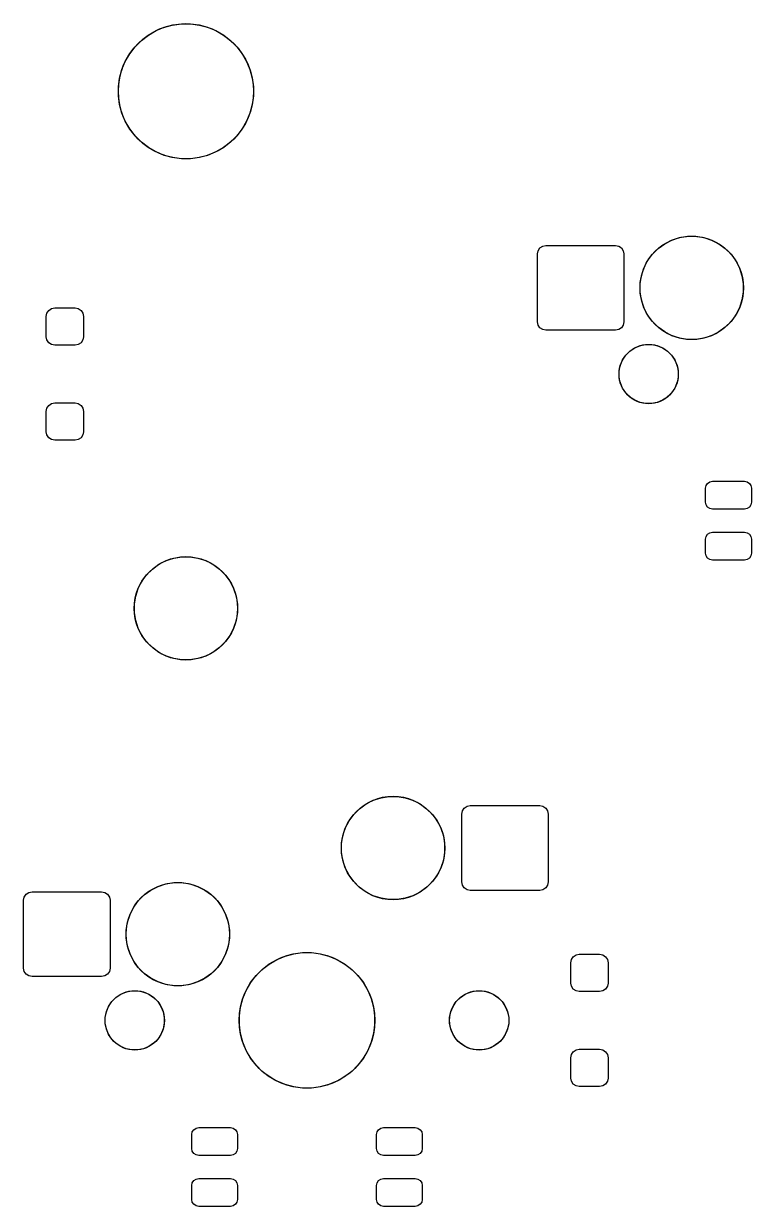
# Model space of a CAD drawing. Header units: millimetres. Extents: x 21 to 415, y -164 to -17.
# Drawn here: x 48.43 to 69.9, y -160.76 to -125.9 of the extents above; entities that cross this region are included whole.
import ezdxf

# ---------------------------------------------------------------- set-up
doc = ezdxf.new("R2010")
doc.units = ezdxf.units.MM
doc.layers.add('B.Mask', color=4, linetype='CONTINUOUS', true_color=0x02ffee)

msp = doc.modelspace()

# ---------------------------------------------------------------- linework, layer by layer
at = {"layer": 'B.Mask', "linetype": 'CONTINUOUS'}
for p, q in [((52.111624, -126.239633), (52.337496, -126.109225)), ((52.337496, -126.109225), (52.578457, -126.009416)), ((52.578457, -126.009416), (52.830384, -125.941912)), ((52.830384, -125.941912), (53.088968, -125.907869)), ((53.088968, -125.907869), (53.349782, -125.907869)), ((53.349782, -125.907869), (53.608366, -125.941912)), ((53.608366, -125.941912), (53.860293, -126.009416)), ((53.860293, -126.009416), (54.101254, -126.109225)), ((54.101254, -126.109225), (54.327126, -126.239633)), ((51.720282, -126.58283), (51.904705, -126.398407)), ((51.904705, -126.398407), (52.111624, -126.239633)), ((54.327126, -126.239633), (54.534045, -126.398407)), ((54.534045, -126.398407), (54.718468, -126.58283)), ((51.4311, -127.015621), (51.561508, -126.789749)), ((51.561508, -126.789749), (51.720282, -126.58283)), ((54.718468, -126.58283), (54.877242, -126.789749)), ((54.877242, -126.789749), (55.00765, -127.015621)), ((51.331291, -127.256582), (51.4311, -127.015621)), ((55.00765, -127.015621), (55.107459, -127.256582)), ((51.229744, -127.767093), (51.263787, -127.508509)), ((51.263787, -127.508509), (51.331291, -127.256582)), ((55.107459, -127.256582), (55.174963, -127.508509)), ((55.174963, -127.508509), (55.209006, -127.767093)), ((51.229744, -128.027907), (51.229744, -127.767093)), ((55.209006, -127.767093), (55.209006, -128.027907)), ((51.263787, -128.286491), (51.229744, -128.027907)), ((55.209006, -128.027907), (55.174963, -128.286491)), ((51.331291, -128.538418), (51.263787, -128.286491)), ((51.4311, -128.779379), (51.331291, -128.538418)), ((55.107459, -128.538418), (55.00765, -128.779379)), ((55.174963, -128.286491), (55.107459, -128.538418)), ((51.561508, -129.005251), (51.4311, -128.779379)), ((55.00765, -128.779379), (54.877242, -129.005251)), ((51.720282, -129.21217), (51.561508, -129.005251)), ((51.904705, -129.396593), (51.720282, -129.21217)), ((54.718468, -129.21217), (54.534045, -129.396593)), ((54.877242, -129.005251), (54.718468, -129.21217)), ((52.111624, -129.555367), (51.904705, -129.396593)), ((52.337496, -129.685775), (52.111624, -129.555367)), ((54.327126, -129.555367), (54.101254, -129.685775)), ((54.534045, -129.396593), (54.327126, -129.555367)), ((52.578457, -129.785584), (52.337496, -129.685775)), ((52.830384, -129.853088), (52.578457, -129.785584)), ((53.088968, -129.887131), (52.830384, -129.853088)), ((53.349782, -129.887131), (53.088968, -129.887131)), ((53.608366, -129.853088), (53.349782, -129.887131)), ((53.860293, -129.785584), (53.608366, -129.853088)), ((54.101254, -129.685775), (53.860293, -129.785584)), ((63.665098, -132.515098), (63.746204, -132.460905)), ((63.746204, -132.460905), (63.841875, -132.441875)), ((63.841875, -132.441875), (65.891875, -132.441875)), ((65.891875, -132.441875), (65.987546, -132.460905)), ((65.987546, -132.460905), (66.068652, -132.515098)), ((67.151467, -132.532256), (67.345065, -132.391599)), ((67.345065, -132.391599), (67.558283, -132.282959)), ((67.558283, -132.282959), (67.785871, -132.209011)), ((67.785871, -132.209011), (68.022225, -132.171576)), ((68.022225, -132.171576), (68.261525, -132.171576)), ((68.261525, -132.171576), (68.497879, -132.209011)), ((68.497879, -132.209011), (68.725467, -132.282959)), ((68.725467, -132.282959), (68.938685, -132.391599)), ((68.938685, -132.391599), (69.132283, -132.532256)), ((63.591875, -132.691875), (63.610905, -132.596204)), ((63.591875, -134.691875), (63.591875, -132.691875)), ((63.610905, -132.596204), (63.665098, -132.515098)), ((66.068652, -132.515098), (66.122845, -132.596204)), ((66.122845, -132.596204), (66.141875, -132.691875)), ((66.141875, -132.691875), (66.141875, -134.691875)), ((66.841599, -132.895065), (66.982256, -132.701467)), ((66.982256, -132.701467), (67.151467, -132.532256)), ((69.132283, -132.532256), (69.301494, -132.701467)), ((69.301494, -132.701467), (69.442151, -132.895065)), ((66.659011, -133.335871), (66.732959, -133.108283)), ((66.732959, -133.108283), (66.841599, -132.895065)), ((69.442151, -132.895065), (69.550791, -133.108283)), ((69.550791, -133.108283), (69.624739, -133.335871)), ((66.621576, -133.572225), (66.659011, -133.335871)), ((69.624739, -133.335871), (69.662174, -133.572225)), ((66.621576, -133.811525), (66.621576, -133.572225)), ((66.659011, -134.047879), (66.621576, -133.811525)), ((69.662174, -133.811525), (69.624739, -134.047879)), ((69.662174, -133.572225), (69.662174, -133.811525)), ((66.732959, -134.275467), (66.659011, -134.047879)), ((69.624739, -134.047879), (69.550791, -134.275467)), ((49.0975, -134.531875), (49.11653, -134.436204)), ((49.0975, -135.131875), (49.0975, -134.531875)), ((49.11653, -134.436204), (49.170723, -134.355098)), ((49.170723, -134.355098), (49.251829, -134.300905)), ((49.251829, -134.300905), (49.3475, -134.281875)), ((49.3475, -134.281875), (49.9475, -134.281875)), ((49.9475, -134.281875), (50.043171, -134.300905)), ((50.043171, -134.300905), (50.124277, -134.355098)), ((50.124277, -134.355098), (50.17847, -134.436204)), ((50.17847, -134.436204), (50.1975, -134.531875)), ((50.1975, -134.531875), (50.1975, -135.131875)), ((66.841599, -134.488685), (66.732959, -134.275467)), ((66.982256, -134.682283), (66.841599, -134.488685)), ((69.442151, -134.488685), (69.301494, -134.682283)), ((69.550791, -134.275467), (69.442151, -134.488685)), ((63.610905, -134.787546), (63.591875, -134.691875)), ((63.665098, -134.868652), (63.610905, -134.787546)), ((63.746204, -134.922845), (63.665098, -134.868652)), ((66.068652, -134.868652), (65.987546, -134.922845)), ((66.122845, -134.787546), (66.068652, -134.868652)), ((66.141875, -134.691875), (66.122845, -134.787546)), ((67.151467, -134.851494), (66.982256, -134.682283)), ((67.345065, -134.992151), (67.151467, -134.851494)), ((69.132283, -134.851494), (68.938685, -134.992151)), ((69.301494, -134.682283), (69.132283, -134.851494)), ((49.11653, -135.227546), (49.0975, -135.131875)), ((49.170723, -135.308652), (49.11653, -135.227546)), ((50.17847, -135.227546), (50.124277, -135.308652)), ((50.1975, -135.131875), (50.17847, -135.227546)), ((63.841875, -134.941875), (63.746204, -134.922845)), ((65.891875, -134.941875), (63.841875, -134.941875)), ((65.987546, -134.922845), (65.891875, -134.941875)), ((67.558283, -135.100791), (67.345065, -134.992151)), ((67.785871, -135.174739), (67.558283, -135.100791)), ((68.022225, -135.212174), (67.785871, -135.174739)), ((68.261525, -135.212174), (68.022225, -135.212174)), ((68.497879, -135.174739), (68.261525, -135.212174)), ((68.725467, -135.100791), (68.497879, -135.174739)), ((68.938685, -134.992151), (68.725467, -135.100791)), ((49.251829, -135.362845), (49.170723, -135.308652)), ((49.3475, -135.381875), (49.251829, -135.362845)), ((49.9475, -135.381875), (49.3475, -135.381875)), ((50.043171, -135.362845), (49.9475, -135.381875)), ((50.124277, -135.308652), (50.043171, -135.362845)), ((66.195491, -135.676781), (66.316781, -135.555491)), ((66.316781, -135.555491), (66.459403, -135.460194)), ((66.459403, -135.460194), (66.617876, -135.394552)), ((66.617876, -135.394552), (66.78611, -135.361088)), ((66.78611, -135.361088), (66.95764, -135.361088)), ((66.95764, -135.361088), (67.125874, -135.394552)), ((67.125874, -135.394552), (67.284347, -135.460194)), ((67.284347, -135.460194), (67.426969, -135.555491)), ((67.426969, -135.555491), (67.548259, -135.676781)), ((66.034552, -135.977876), (66.100194, -135.819403)), ((66.100194, -135.819403), (66.195491, -135.676781)), ((67.548259, -135.676781), (67.643556, -135.819403)), ((67.643556, -135.819403), (67.709198, -135.977876)), ((66.001088, -136.14611), (66.034552, -135.977876)), ((66.001088, -136.31764), (66.001088, -136.14611)), ((67.709198, -135.977876), (67.742662, -136.14611)), ((67.742662, -136.14611), (67.742662, -136.31764)), ((66.034552, -136.485874), (66.001088, -136.31764)), ((66.100194, -136.644347), (66.034552, -136.485874)), ((66.195491, -136.786969), (66.100194, -136.644347)), ((67.643556, -136.644347), (67.548259, -136.786969)), ((67.709198, -136.485874), (67.643556, -136.644347)), ((67.742662, -136.31764), (67.709198, -136.485874)), ((66.316781, -136.908259), (66.195491, -136.786969)), ((66.459403, -137.003556), (66.316781, -136.908259)), ((67.426969, -136.908259), (67.284347, -137.003556)), ((67.548259, -136.786969), (67.426969, -136.908259)), ((49.0975, -137.331875), (49.11653, -137.236204)), ((49.0975, -137.931875), (49.0975, -137.331875)), ((49.11653, -137.236204), (49.170723, -137.155098)), ((49.170723, -137.155098), (49.251829, -137.100905)), ((49.251829, -137.100905), (49.3475, -137.081875)), ((49.3475, -137.081875), (49.9475, -137.081875)), ((49.9475, -137.081875), (50.043171, -137.100905)), ((50.043171, -137.100905), (50.124277, -137.155098)), ((50.124277, -137.155098), (50.17847, -137.236204)), ((50.17847, -137.236204), (50.1975, -137.331875)), ((50.1975, -137.331875), (50.1975, -137.931875)), ((66.617876, -137.069198), (66.459403, -137.003556)), ((66.78611, -137.102662), (66.617876, -137.069198)), ((66.95764, -137.102662), (66.78611, -137.102662)), ((67.125874, -137.069198), (66.95764, -137.102662)), ((67.284347, -137.003556), (67.125874, -137.069198)), ((49.11653, -138.027546), (49.0975, -137.931875)), ((49.170723, -138.108652), (49.11653, -138.027546)), ((50.17847, -138.027546), (50.124277, -138.108652)), ((50.1975, -137.931875), (50.17847, -138.027546)), ((49.251829, -138.162845), (49.170723, -138.108652)), ((49.3475, -138.181875), (49.251829, -138.162845)), ((49.9475, -138.181875), (49.3475, -138.181875)), ((50.043171, -138.162845), (49.9475, -138.181875)), ((50.124277, -138.108652), (50.043171, -138.162845)), ((68.611918, -139.453793), (68.678425, -139.409355)), ((68.678425, -139.409355), (68.756875, -139.39375)), ((68.756875, -139.39375), (69.696875, -139.39375)), ((69.696875, -139.39375), (69.775325, -139.409355)), ((69.775325, -139.409355), (69.841832, -139.453793)), ((68.551875, -139.59875), (68.56748, -139.5203)), ((68.551875, -140.00875), (68.551875, -139.59875)), ((68.56748, -139.5203), (68.611918, -139.453793)), ((69.841832, -139.453793), (69.88627, -139.5203)), ((69.88627, -139.5203), (69.901875, -139.59875)), ((69.901875, -139.59875), (69.901875, -140.00875)), ((68.56748, -140.0872), (68.551875, -140.00875)), ((68.611918, -140.153707), (68.56748, -140.0872)), ((69.88627, -140.0872), (69.841832, -140.153707)), ((69.901875, -140.00875), (69.88627, -140.0872)), ((68.678425, -140.198145), (68.611918, -140.153707)), ((68.756875, -140.21375), (68.678425, -140.198145)), ((69.696875, -140.21375), (68.756875, -140.21375)), ((69.775325, -140.198145), (69.696875, -140.21375)), ((69.841832, -140.153707), (69.775325, -140.198145)), ((68.551875, -141.09875), (68.56748, -141.0203)), ((68.551875, -141.50875), (68.551875, -141.09875)), ((68.56748, -141.0203), (68.611918, -140.953793)), ((68.611918, -140.953793), (68.678425, -140.909355)), ((68.678425, -140.909355), (68.756875, -140.89375)), ((68.756875, -140.89375), (69.696875, -140.89375)), ((69.696875, -140.89375), (69.775325, -140.909355)), ((69.775325, -140.909355), (69.841832, -140.953793)), ((69.841832, -140.953793), (69.88627, -141.0203)), ((69.88627, -141.0203), (69.901875, -141.09875)), ((69.901875, -141.09875), (69.901875, -141.50875)), ((68.56748, -141.5872), (68.551875, -141.50875)), ((69.901875, -141.50875), (69.88627, -141.5872)), ((52.229616, -141.978641), (52.423087, -141.838076)), ((52.423087, -141.838076), (52.636165, -141.729508)), ((52.636165, -141.729508), (52.863604, -141.655608)), ((52.863604, -141.655608), (53.099803, -141.618198)), ((53.099803, -141.618198), (53.338947, -141.618198)), ((53.338947, -141.618198), (53.575146, -141.655608)), ((53.575146, -141.655608), (53.802585, -141.729508)), ((53.802585, -141.729508), (54.015663, -141.838076)), ((54.015663, -141.838076), (54.209134, -141.978641)), ((68.611918, -141.653707), (68.56748, -141.5872)), ((68.678425, -141.698145), (68.611918, -141.653707)), ((68.756875, -141.71375), (68.678425, -141.698145)), ((69.696875, -141.71375), (68.756875, -141.71375)), ((69.775325, -141.698145), (69.696875, -141.71375)), ((69.841832, -141.653707), (69.775325, -141.698145)), ((69.88627, -141.5872), (69.841832, -141.653707)), ((51.919951, -142.341212), (52.060516, -142.147741)), ((52.060516, -142.147741), (52.229616, -141.978641)), ((54.209134, -141.978641), (54.378234, -142.147741)), ((54.378234, -142.147741), (54.518799, -142.341212)), ((51.737483, -142.781729), (51.811383, -142.55429)), ((51.811383, -142.55429), (51.919951, -142.341212)), ((54.518799, -142.341212), (54.627367, -142.55429)), ((54.627367, -142.55429), (54.701267, -142.781729)), ((51.700073, -143.017928), (51.737483, -142.781729)), ((54.701267, -142.781729), (54.738677, -143.017928)), ((51.700073, -143.257072), (51.700073, -143.017928)), ((51.737483, -143.493271), (51.700073, -143.257072)), ((54.738677, -143.257072), (54.701267, -143.493271)), ((54.738677, -143.017928), (54.738677, -143.257072)), ((51.811383, -143.72071), (51.737483, -143.493271)), ((54.701267, -143.493271), (54.627367, -143.72071)), ((51.919951, -143.933788), (51.811383, -143.72071)), ((52.060516, -144.127259), (51.919951, -143.933788)), ((54.518799, -143.933788), (54.378234, -144.127259)), ((54.627367, -143.72071), (54.518799, -143.933788)), ((52.229616, -144.296359), (52.060516, -144.127259)), ((52.423087, -144.436924), (52.229616, -144.296359)), ((54.209134, -144.296359), (54.015663, -144.436924)), ((54.378234, -144.127259), (54.209134, -144.296359)), ((52.636165, -144.545492), (52.423087, -144.436924)), ((52.863604, -144.619392), (52.636165, -144.545492)), ((53.099803, -144.656802), (52.863604, -144.619392)), ((53.338947, -144.656802), (53.099803, -144.656802)), ((53.575146, -144.619392), (53.338947, -144.656802)), ((53.802585, -144.545492), (53.575146, -144.619392)), ((54.015663, -144.436924), (53.802585, -144.545492)), ((58.53444, -148.901599), (58.747658, -148.792959)), ((58.747658, -148.792959), (58.975246, -148.719011)), ((58.975246, -148.719011), (59.2116, -148.681576)), ((59.2116, -148.681576), (59.4509, -148.681576)), ((59.4509, -148.681576), (59.687254, -148.719011)), ((59.687254, -148.719011), (59.914842, -148.792959)), ((59.914842, -148.792959), (60.12806, -148.901599)), ((58.171631, -149.211467), (58.340842, -149.042256)), ((58.340842, -149.042256), (58.53444, -148.901599)), ((60.12806, -148.901599), (60.321658, -149.042256)), ((60.321658, -149.042256), (60.490869, -149.211467)), ((61.35825, -149.201875), (61.37728, -149.106204)), ((61.37728, -149.106204), (61.431473, -149.025098)), ((61.431473, -149.025098), (61.512579, -148.970905)), ((61.512579, -148.970905), (61.60825, -148.951875)), ((61.60825, -148.951875), (63.65825, -148.951875)), ((63.65825, -148.951875), (63.753921, -148.970905)), ((63.753921, -148.970905), (63.835027, -149.025098)), ((63.835027, -149.025098), (63.88922, -149.106204)), ((63.88922, -149.106204), (63.90825, -149.201875)), ((57.922334, -149.618283), (58.030974, -149.405065)), ((58.030974, -149.405065), (58.171631, -149.211467)), ((60.490869, -149.211467), (60.631526, -149.405065)), ((60.631526, -149.405065), (60.740166, -149.618283)), ((61.35825, -151.201875), (61.35825, -149.201875)), ((63.90825, -149.201875), (63.90825, -151.201875)), ((57.810951, -150.082225), (57.848386, -149.845871)), ((57.848386, -149.845871), (57.922334, -149.618283)), ((60.740166, -149.618283), (60.814114, -149.845871)), ((60.814114, -149.845871), (60.851549, -150.082225)), ((57.810951, -150.321525), (57.810951, -150.082225)), ((60.851549, -150.082225), (60.851549, -150.321525)), ((57.848386, -150.557879), (57.810951, -150.321525)), ((57.922334, -150.785467), (57.848386, -150.557879)), ((60.814114, -150.557879), (60.740166, -150.785467)), ((60.851549, -150.321525), (60.814114, -150.557879)), ((58.030974, -150.998685), (57.922334, -150.785467)), ((60.740166, -150.785467), (60.631526, -150.998685)), ((52.397658, -151.332959), (52.625246, -151.259011)), ((52.625246, -151.259011), (52.8616, -151.221576)), ((52.8616, -151.221576), (53.1009, -151.221576)), ((53.1009, -151.221576), (53.337254, -151.259011)), ((53.337254, -151.259011), (53.564842, -151.332959)), ((58.171631, -151.192283), (58.030974, -150.998685)), ((58.340842, -151.361494), (58.171631, -151.192283)), ((60.490869, -151.192283), (60.321658, -151.361494)), ((60.631526, -150.998685), (60.490869, -151.192283)), ((61.37728, -151.297546), (61.35825, -151.201875)), ((63.90825, -151.201875), (63.88922, -151.297546)), ((48.45028, -151.646204), (48.504473, -151.565098)), ((48.504473, -151.565098), (48.585579, -151.510905)), ((48.585579, -151.510905), (48.68125, -151.491875)), ((48.68125, -151.491875), (50.73125, -151.491875)), ((50.73125, -151.491875), (50.826921, -151.510905)), ((50.826921, -151.510905), (50.908027, -151.565098)), ((50.908027, -151.565098), (50.96222, -151.646204)), ((51.821631, -151.751467), (51.990842, -151.582256)), ((51.990842, -151.582256), (52.18444, -151.441599)), ((52.18444, -151.441599), (52.397658, -151.332959)), ((53.564842, -151.332959), (53.77806, -151.441599)), ((53.77806, -151.441599), (53.971658, -151.582256)), ((53.971658, -151.582256), (54.140869, -151.751467)), ((58.53444, -151.502151), (58.340842, -151.361494)), ((58.747658, -151.610791), (58.53444, -151.502151)), ((58.975246, -151.684739), (58.747658, -151.610791)), ((59.914842, -151.610791), (59.687254, -151.684739)), ((60.12806, -151.502151), (59.914842, -151.610791)), ((60.321658, -151.361494), (60.12806, -151.502151)), ((61.431473, -151.378652), (61.37728, -151.297546)), ((61.512579, -151.432845), (61.431473, -151.378652)), ((61.60825, -151.451875), (61.512579, -151.432845)), ((63.65825, -151.451875), (61.60825, -151.451875)), ((63.753921, -151.432845), (63.65825, -151.451875)), ((63.835027, -151.378652), (63.753921, -151.432845)), ((63.88922, -151.297546), (63.835027, -151.378652)), ((48.43125, -151.741875), (48.45028, -151.646204)), ((48.43125, -153.741875), (48.43125, -151.741875)), ((50.96222, -151.646204), (50.98125, -151.741875)), ((50.98125, -151.741875), (50.98125, -153.741875)), ((51.572334, -152.158283), (51.680974, -151.945065)), ((51.680974, -151.945065), (51.821631, -151.751467)), ((54.140869, -151.751467), (54.281526, -151.945065)), ((54.281526, -151.945065), (54.390166, -152.158283)), ((59.2116, -151.722174), (58.975246, -151.684739)), ((59.4509, -151.722174), (59.2116, -151.722174)), ((59.687254, -151.684739), (59.4509, -151.722174)), ((51.498386, -152.385871), (51.572334, -152.158283)), ((54.390166, -152.158283), (54.464114, -152.385871)), ((51.460951, -152.622225), (51.498386, -152.385871)), ((51.460951, -152.861525), (51.460951, -152.622225)), ((54.464114, -152.385871), (54.501549, -152.622225)), ((54.501549, -152.622225), (54.501549, -152.861525)), ((51.498386, -153.097879), (51.460951, -152.861525)), ((54.501549, -152.861525), (54.464114, -153.097879)), ((51.572334, -153.325467), (51.498386, -153.097879)), ((51.680974, -153.538685), (51.572334, -153.325467)), ((54.390166, -153.325467), (54.281526, -153.538685)), ((54.464114, -153.097879), (54.390166, -153.325467)), ((56.148371, -153.388015), (56.401069, -153.320304)), ((56.401069, -153.320304), (56.660444, -153.286157)), ((56.660444, -153.286157), (56.922056, -153.286157)), ((56.922056, -153.286157), (57.181431, -153.320304)), ((57.181431, -153.320304), (57.434129, -153.388015)), ((64.648848, -153.405098), (64.729954, -153.350905)), ((64.729954, -153.350905), (64.825625, -153.331875)), ((64.825625, -153.331875), (65.425625, -153.331875)), ((65.425625, -153.331875), (65.521296, -153.350905)), ((65.521296, -153.350905), (65.602402, -153.405098)), ((51.821631, -153.732283), (51.680974, -153.538685)), ((51.990842, -153.901494), (51.821631, -153.732283)), ((54.140869, -153.732283), (53.971658, -153.901494)), ((54.281526, -153.538685), (54.140869, -153.732283)), ((55.472558, -153.778195), (55.68011, -153.618936)), ((55.68011, -153.618936), (55.906673, -153.48813)), ((55.906673, -153.48813), (56.148371, -153.388015)), ((57.434129, -153.388015), (57.675827, -153.48813)), ((57.675827, -153.48813), (57.90239, -153.618936)), ((57.90239, -153.618936), (58.109942, -153.778195)), ((64.575625, -153.581875), (64.594655, -153.486204)), ((64.575625, -154.181875), (64.575625, -153.581875)), ((64.594655, -153.486204), (64.648848, -153.405098)), ((65.602402, -153.405098), (65.656595, -153.486204)), ((65.656595, -153.486204), (65.675625, -153.581875)), ((65.675625, -153.581875), (65.675625, -154.181875)), ((48.45028, -153.837546), (48.43125, -153.741875)), ((48.504473, -153.918652), (48.45028, -153.837546)), ((48.585579, -153.972845), (48.504473, -153.918652)), ((48.68125, -153.991875), (48.585579, -153.972845)), ((50.73125, -153.991875), (48.68125, -153.991875)), ((50.826921, -153.972845), (50.73125, -153.991875)), ((50.908027, -153.918652), (50.826921, -153.972845)), ((50.96222, -153.837546), (50.908027, -153.918652)), ((50.98125, -153.741875), (50.96222, -153.837546)), ((52.18444, -154.042151), (51.990842, -153.901494)), ((52.397658, -154.150791), (52.18444, -154.042151)), ((53.77806, -154.042151), (53.564842, -154.150791)), ((53.971658, -153.901494), (53.77806, -154.042151)), ((55.128311, -154.170735), (55.28757, -153.963183)), ((55.28757, -153.963183), (55.472558, -153.778195)), ((58.109942, -153.778195), (58.29493, -153.963183)), ((58.29493, -153.963183), (58.454189, -154.170735)), ((51.457251, -154.444552), (51.625485, -154.411088)), ((51.625485, -154.411088), (51.797015, -154.411088)), ((51.797015, -154.411088), (51.965249, -154.444552)), ((52.625246, -154.224739), (52.397658, -154.150791)), ((52.8616, -154.262174), (52.625246, -154.224739)), ((53.1009, -154.262174), (52.8616, -154.262174)), ((53.337254, -154.224739), (53.1009, -154.262174)), ((53.564842, -154.150791), (53.337254, -154.224739)), ((54.89739, -154.638996), (54.997505, -154.397298)), ((54.997505, -154.397298), (55.128311, -154.170735)), ((58.454189, -154.170735), (58.584995, -154.397298)), ((58.584995, -154.397298), (58.68511, -154.638996)), ((61.617251, -154.444552), (61.785485, -154.411088)), ((61.785485, -154.411088), (61.957015, -154.411088)), ((61.957015, -154.411088), (62.125249, -154.444552)), ((64.594655, -154.277546), (64.575625, -154.181875)), ((64.648848, -154.358652), (64.594655, -154.277546)), ((64.729954, -154.412845), (64.648848, -154.358652)), ((64.825625, -154.431875), (64.729954, -154.412845)), ((65.521296, -154.412845), (65.425625, -154.431875)), ((65.602402, -154.358652), (65.521296, -154.412845)), ((65.656595, -154.277546), (65.602402, -154.358652)), ((65.675625, -154.181875), (65.656595, -154.277546)), ((50.939569, -154.869403), (51.034866, -154.726781)), ((51.034866, -154.726781), (51.156156, -154.605491)), ((51.156156, -154.605491), (51.298778, -154.510194)), ((51.298778, -154.510194), (51.457251, -154.444552)), ((51.965249, -154.444552), (52.123722, -154.510194)), ((52.123722, -154.510194), (52.266344, -154.605491)), ((52.266344, -154.605491), (52.387634, -154.726781)), ((52.387634, -154.726781), (52.482931, -154.869403)), ((54.829679, -154.891694), (54.89739, -154.638996)), ((58.68511, -154.638996), (58.752821, -154.891694)), ((61.099569, -154.869403), (61.194866, -154.726781)), ((61.194866, -154.726781), (61.316156, -154.605491)), ((61.316156, -154.605491), (61.458778, -154.510194)), ((61.458778, -154.510194), (61.617251, -154.444552)), ((62.125249, -154.444552), (62.283722, -154.510194)), ((62.283722, -154.510194), (62.426344, -154.605491)), ((62.426344, -154.605491), (62.547634, -154.726781)), ((62.547634, -154.726781), (62.642931, -154.869403)), ((65.425625, -154.431875), (64.825625, -154.431875)), ((50.840463, -155.19611), (50.873927, -155.027876)), ((50.873927, -155.027876), (50.939569, -154.869403)), ((52.482931, -154.869403), (52.548573, -155.027876)), ((52.548573, -155.027876), (52.582037, -155.19611)), ((54.795532, -155.151069), (54.829679, -154.891694)), ((58.752821, -154.891694), (58.786968, -155.151069)), ((61.000463, -155.19611), (61.033927, -155.027876)), ((61.033927, -155.027876), (61.099569, -154.869403)), ((62.642931, -154.869403), (62.708573, -155.027876)), ((62.708573, -155.027876), (62.742037, -155.19611)), ((50.840463, -155.36764), (50.840463, -155.19611)), ((50.873927, -155.535874), (50.840463, -155.36764)), ((52.582037, -155.36764), (52.548573, -155.535874)), ((52.582037, -155.19611), (52.582037, -155.36764)), ((54.795532, -155.412681), (54.795532, -155.151069)), ((54.829679, -155.672056), (54.795532, -155.412681)), ((58.786968, -155.412681), (58.752821, -155.672056)), ((58.786968, -155.151069), (58.786968, -155.412681)), ((61.000463, -155.36764), (61.000463, -155.19611)), ((61.033927, -155.535874), (61.000463, -155.36764)), ((62.742037, -155.36764), (62.708573, -155.535874)), ((62.742037, -155.19611), (62.742037, -155.36764)), ((50.939569, -155.694347), (50.873927, -155.535874)), ((51.034866, -155.836969), (50.939569, -155.694347)), ((52.482931, -155.694347), (52.387634, -155.836969)), ((52.548573, -155.535874), (52.482931, -155.694347)), ((54.89739, -155.924754), (54.829679, -155.672056)), ((58.752821, -155.672056), (58.68511, -155.924754)), ((61.099569, -155.694347), (61.033927, -155.535874)), ((61.194866, -155.836969), (61.099569, -155.694347)), ((62.642931, -155.694347), (62.547634, -155.836969)), ((62.708573, -155.535874), (62.642931, -155.694347)), ((51.156156, -155.958259), (51.034866, -155.836969)), ((51.298778, -156.053556), (51.156156, -155.958259)), ((51.457251, -156.119198), (51.298778, -156.053556)), ((51.625485, -156.152662), (51.457251, -156.119198)), ((51.797015, -156.152662), (51.625485, -156.152662)), ((51.965249, -156.119198), (51.797015, -156.152662)), ((52.123722, -156.053556), (51.965249, -156.119198)), ((52.266344, -155.958259), (52.123722, -156.053556)), ((52.387634, -155.836969), (52.266344, -155.958259)), ((54.997505, -156.166452), (54.89739, -155.924754)), ((55.128311, -156.393015), (54.997505, -156.166452)), ((58.584995, -156.166452), (58.454189, -156.393015)), ((58.68511, -155.924754), (58.584995, -156.166452)), ((61.316156, -155.958259), (61.194866, -155.836969)), ((61.458778, -156.053556), (61.316156, -155.958259)), ((61.617251, -156.119198), (61.458778, -156.053556)), ((61.785485, -156.152662), (61.617251, -156.119198)), ((61.957015, -156.152662), (61.785485, -156.152662)), ((62.125249, -156.119198), (61.957015, -156.152662)), ((62.283722, -156.053556), (62.125249, -156.119198)), ((62.426344, -155.958259), (62.283722, -156.053556)), ((62.547634, -155.836969), (62.426344, -155.958259)), ((64.648848, -156.205098), (64.729954, -156.150905)), ((64.729954, -156.150905), (64.825625, -156.131875)), ((64.825625, -156.131875), (65.425625, -156.131875)), ((65.425625, -156.131875), (65.521296, -156.150905)), ((65.521296, -156.150905), (65.602402, -156.205098)), ((55.28757, -156.600567), (55.128311, -156.393015)), ((58.454189, -156.393015), (58.29493, -156.600567)), ((64.575625, -156.381875), (64.594655, -156.286204)), ((64.575625, -156.981875), (64.575625, -156.381875)), ((64.594655, -156.286204), (64.648848, -156.205098)), ((65.602402, -156.205098), (65.656595, -156.286204)), ((65.656595, -156.286204), (65.675625, -156.381875)), ((65.675625, -156.381875), (65.675625, -156.981875)), ((55.472558, -156.785555), (55.28757, -156.600567)), ((55.68011, -156.944814), (55.472558, -156.785555)), ((58.109942, -156.785555), (57.90239, -156.944814)), ((58.29493, -156.600567), (58.109942, -156.785555)), ((55.906673, -157.07562), (55.68011, -156.944814)), ((56.148371, -157.175735), (55.906673, -157.07562)), ((56.401069, -157.243446), (56.148371, -157.175735)), ((57.434129, -157.175735), (57.181431, -157.243446)), ((57.675827, -157.07562), (57.434129, -157.175735)), ((57.90239, -156.944814), (57.675827, -157.07562)), ((64.594655, -157.077546), (64.575625, -156.981875)), ((64.648848, -157.158652), (64.594655, -157.077546)), ((64.729954, -157.212845), (64.648848, -157.158652)), ((64.825625, -157.231875), (64.729954, -157.212845)), ((65.521296, -157.212845), (65.425625, -157.231875)), ((65.602402, -157.158652), (65.521296, -157.212845)), ((65.656595, -157.077546), (65.602402, -157.158652)), ((65.675625, -156.981875), (65.656595, -157.077546)), ((56.660444, -157.277593), (56.401069, -157.243446)), ((56.922056, -157.277593), (56.660444, -157.277593)), ((57.181431, -157.243446), (56.922056, -157.277593)), ((65.425625, -157.231875), (64.825625, -157.231875)), ((53.39125, -158.64875), (53.406855, -158.5703)), ((53.406855, -158.5703), (53.451293, -158.503793)), ((53.451293, -158.503793), (53.5178, -158.459355)), ((53.5178, -158.459355), (53.59625, -158.44375)), ((53.59625, -158.44375), (54.53625, -158.44375)), ((54.53625, -158.44375), (54.6147, -158.459355)), ((54.6147, -158.459355), (54.681207, -158.503793)), ((54.681207, -158.503793), (54.725645, -158.5703)), ((54.725645, -158.5703), (54.74125, -158.64875)), ((58.84125, -158.64875), (58.856855, -158.5703)), ((58.856855, -158.5703), (58.901293, -158.503793)), ((58.901293, -158.503793), (58.9678, -158.459355)), ((58.9678, -158.459355), (59.04625, -158.44375)), ((59.04625, -158.44375), (59.98625, -158.44375)), ((59.98625, -158.44375), (60.0647, -158.459355)), ((60.0647, -158.459355), (60.131207, -158.503793)), ((60.131207, -158.503793), (60.175645, -158.5703)), ((60.175645, -158.5703), (60.19125, -158.64875)), ((53.39125, -159.05875), (53.39125, -158.64875)), ((54.74125, -158.64875), (54.74125, -159.05875)), ((58.84125, -159.05875), (58.84125, -158.64875)), ((60.19125, -158.64875), (60.19125, -159.05875)), ((53.406855, -159.1372), (53.39125, -159.05875)), ((53.451293, -159.203707), (53.406855, -159.1372)), ((53.5178, -159.248145), (53.451293, -159.203707)), ((53.59625, -159.26375), (53.5178, -159.248145)), ((54.53625, -159.26375), (53.59625, -159.26375)), ((54.6147, -159.248145), (54.53625, -159.26375)), ((54.681207, -159.203707), (54.6147, -159.248145)), ((54.725645, -159.1372), (54.681207, -159.203707)), ((54.74125, -159.05875), (54.725645, -159.1372)), ((58.856855, -159.1372), (58.84125, -159.05875)), ((58.901293, -159.203707), (58.856855, -159.1372)), ((58.9678, -159.248145), (58.901293, -159.203707)), ((59.04625, -159.26375), (58.9678, -159.248145)), ((59.98625, -159.26375), (59.04625, -159.26375)), ((60.0647, -159.248145), (59.98625, -159.26375)), ((60.131207, -159.203707), (60.0647, -159.248145)), ((60.175645, -159.1372), (60.131207, -159.203707)), ((60.19125, -159.05875), (60.175645, -159.1372)), ((53.406855, -160.0703), (53.451293, -160.003793)), ((53.451293, -160.003793), (53.5178, -159.959355)), ((53.5178, -159.959355), (53.59625, -159.94375)), ((53.59625, -159.94375), (54.53625, -159.94375)), ((54.53625, -159.94375), (54.6147, -159.959355)), ((54.6147, -159.959355), (54.681207, -160.003793)), ((54.681207, -160.003793), (54.725645, -160.0703)), ((58.856855, -160.0703), (58.901293, -160.003793)), ((58.901293, -160.003793), (58.9678, -159.959355)), ((58.9678, -159.959355), (59.04625, -159.94375)), ((59.04625, -159.94375), (59.98625, -159.94375)), ((59.98625, -159.94375), (60.0647, -159.959355)), ((60.0647, -159.959355), (60.131207, -160.003793)), ((60.131207, -160.003793), (60.175645, -160.0703)), ((53.39125, -160.14875), (53.406855, -160.0703)), ((53.39125, -160.55875), (53.39125, -160.14875)), ((54.725645, -160.0703), (54.74125, -160.14875)), ((54.74125, -160.14875), (54.74125, -160.55875)), ((58.84125, -160.14875), (58.856855, -160.0703)), ((58.84125, -160.55875), (58.84125, -160.14875)), ((60.175645, -160.0703), (60.19125, -160.14875)), ((60.19125, -160.14875), (60.19125, -160.55875)), ((53.406855, -160.6372), (53.39125, -160.55875)), ((53.451293, -160.703707), (53.406855, -160.6372)), ((53.5178, -160.748145), (53.451293, -160.703707)), ((54.681207, -160.703707), (54.6147, -160.748145)), ((54.725645, -160.6372), (54.681207, -160.703707)), ((54.74125, -160.55875), (54.725645, -160.6372)), ((58.856855, -160.6372), (58.84125, -160.55875)), ((58.901293, -160.703707), (58.856855, -160.6372)), ((58.9678, -160.748145), (58.901293, -160.703707)), ((60.131207, -160.703707), (60.0647, -160.748145)), ((60.175645, -160.6372), (60.131207, -160.703707)), ((60.19125, -160.55875), (60.175645, -160.6372)), ((53.59625, -160.76375), (53.5178, -160.748145)), ((54.53625, -160.76375), (53.59625, -160.76375)), ((54.6147, -160.748145), (54.53625, -160.76375)), ((59.04625, -160.76375), (58.9678, -160.748145)), ((59.98625, -160.76375), (59.04625, -160.76375)), ((60.0647, -160.748145), (59.98625, -160.76375))]:
    msp.add_line(p, q, dxfattribs=at)
at = {"layer": 'B.Mask'}
for centre, radius in [((53.219375, -127.8975), 1.9939), ((53.219375, -127.8975), 1.993899), ((68.141875, -133.691875), 1.525), ((68.141875, -133.691875), 1.524999), ((66.871875, -136.231875), 0.875), ((66.871875, -136.231875), 0.874999), ((53.219375, -143.1375), 1.524), ((53.219375, -143.1375), 1.523999), ((59.33125, -150.201875), 1.525), ((59.33125, -150.201875), 1.524999), ((52.98125, -152.741875), 1.525), ((52.98125, -152.741875), 1.524999), ((56.79125, -155.281875), 2), ((56.79125, -155.281875), 1.999999), ((51.71125, -155.281875), 0.875), ((51.71125, -155.281875), 0.874999), ((61.87125, -155.281875), 0.875), ((61.87125, -155.281875), 0.874999)]:
    msp.add_circle(centre, radius, dxfattribs=at)

doc.saveas('drawing.dxf')
